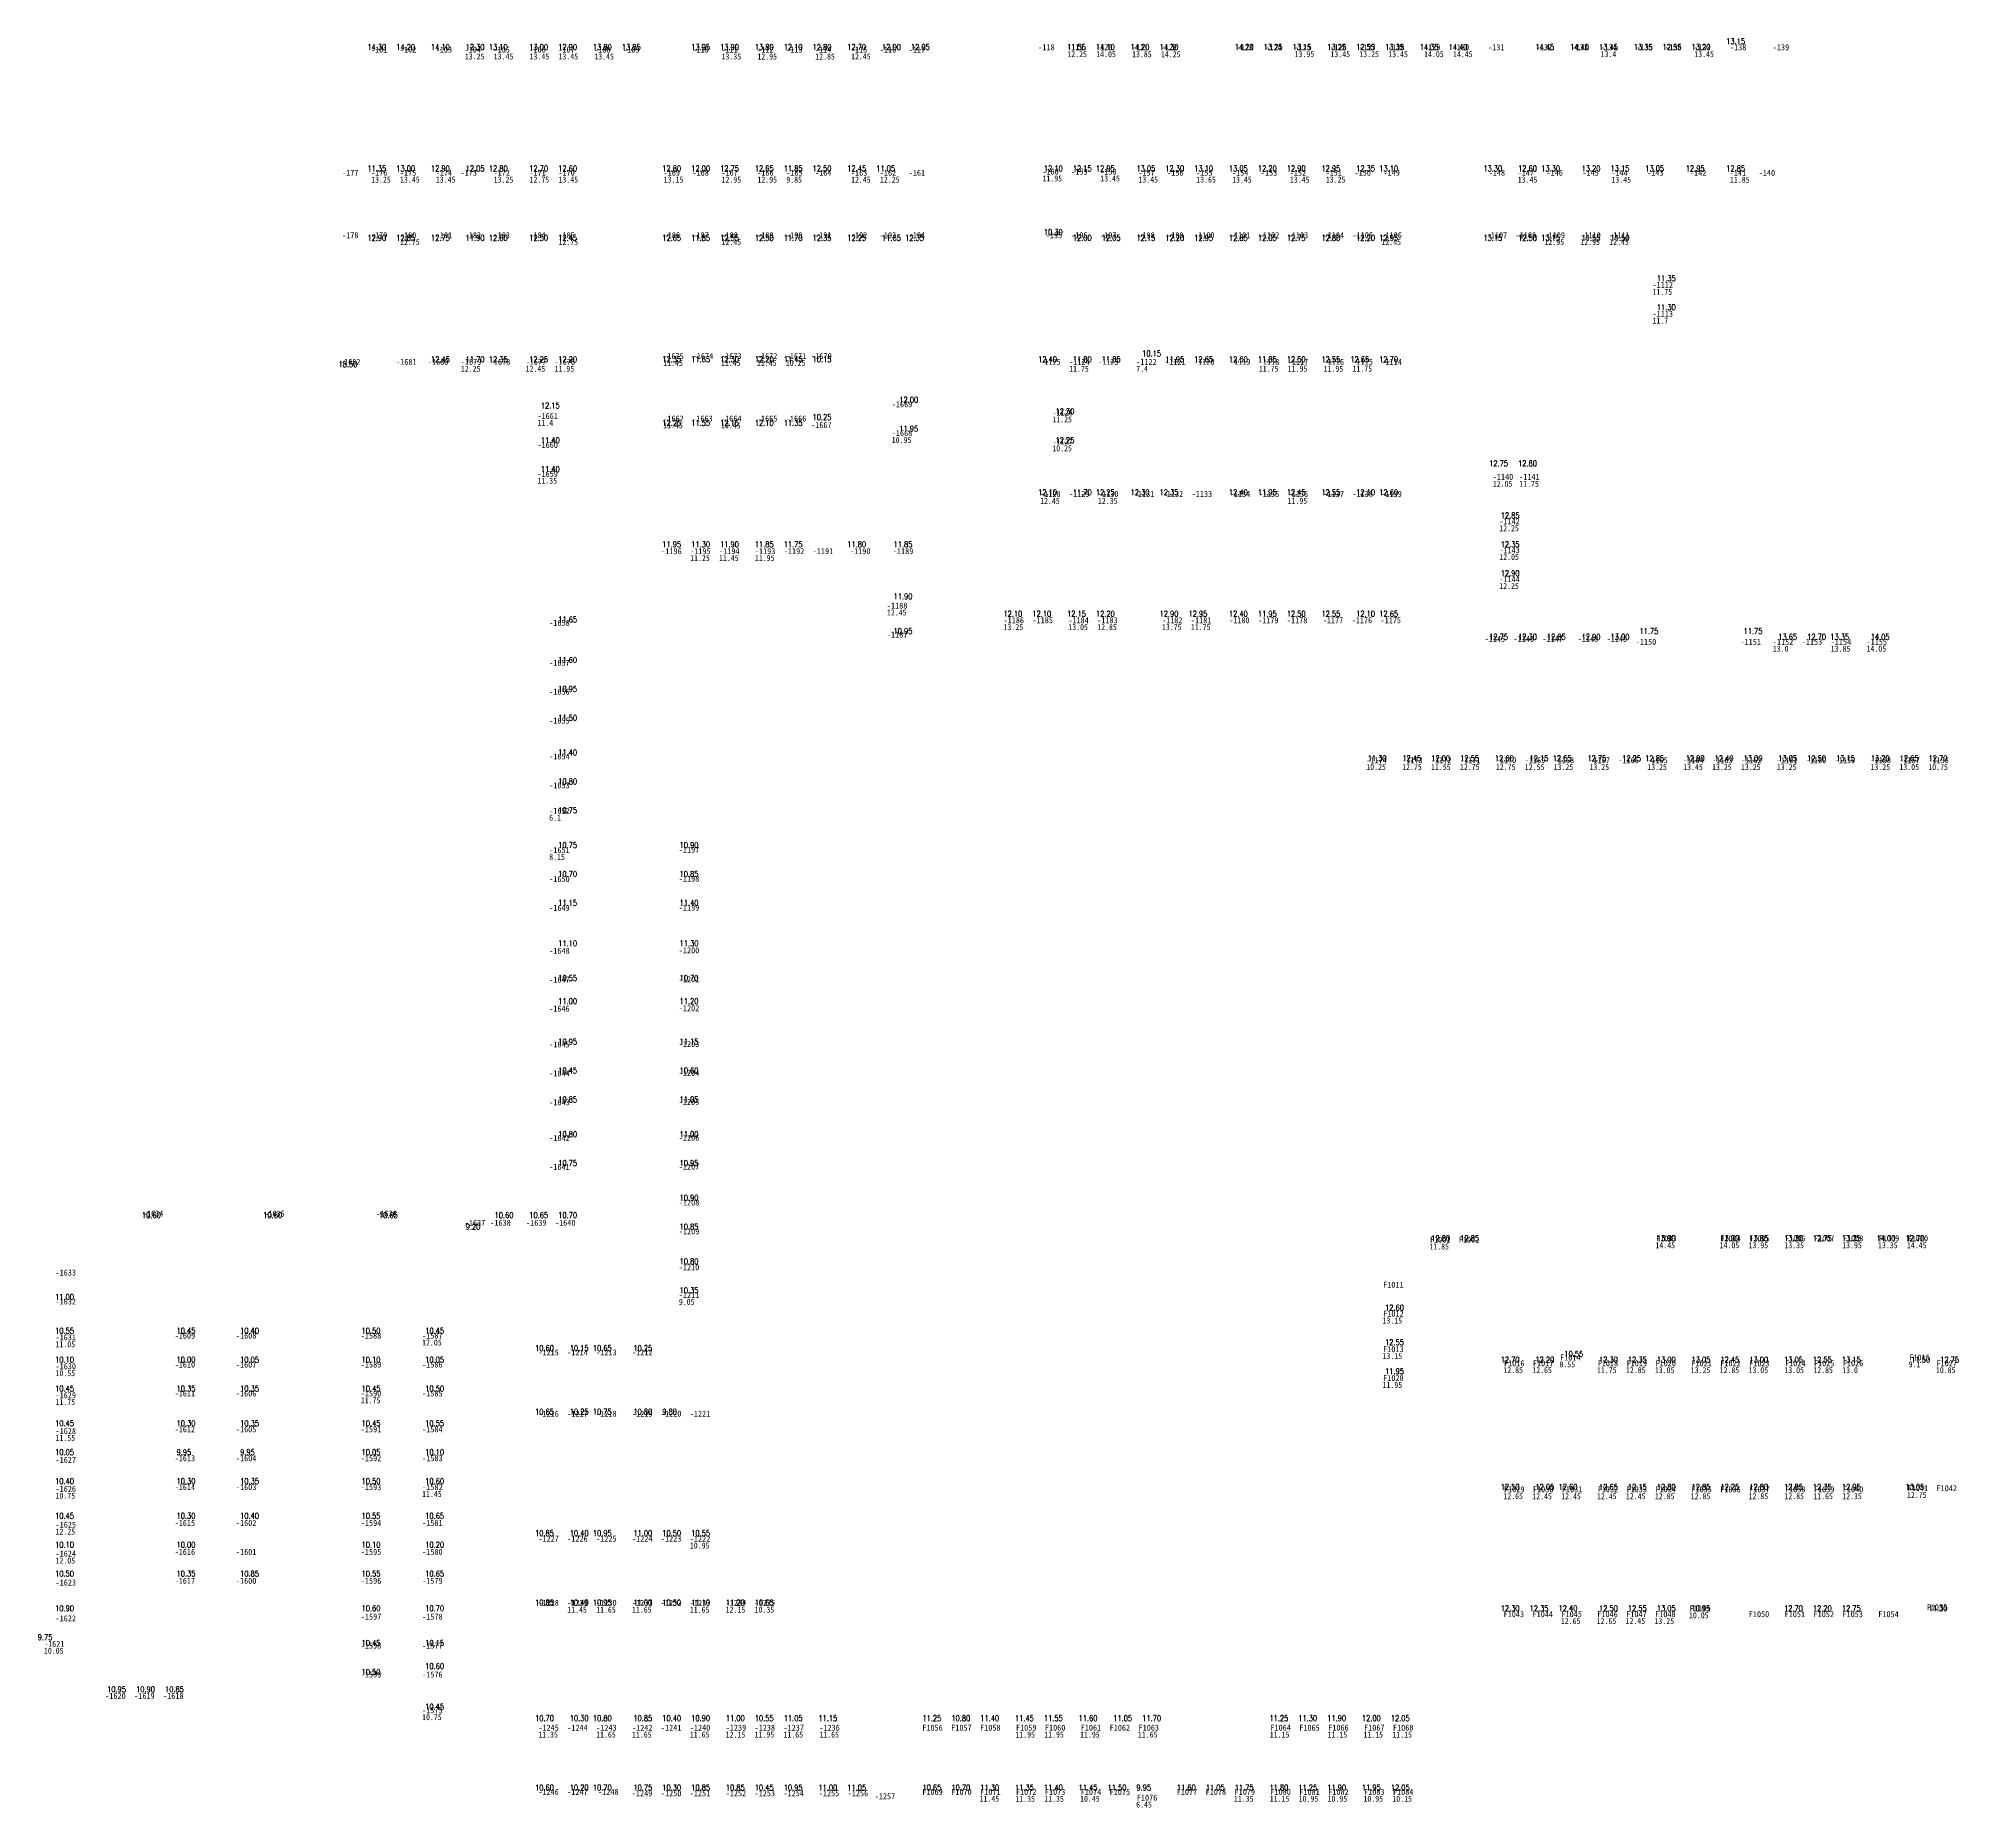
# Model space of a CAD drawing. Header units: millimetres. Extents: x 750450 to 1215890, y -2608 to 304071.
# Drawn here: x 750450 to 916407, y 151092 to 304071 of the extents above; entities that cross this region are included whole.
import ezdxf
from ezdxf.enums import TextEntityAlignment as Align

# ---------------------------------------------------------------- set-up
doc = ezdxf.new("R2010")
doc.units = ezdxf.units.MM
doc.header["$LTSCALE"] = 1000
for name, color, linetype in [('p-a-price-generated', 96, 'Continuous'), ('P_number', 120, 'Continuous'), ('P_price', 211, 'Continuous')]:
    doc.layers.add(name, color=color, linetype=linetype)
doc.styles.add('romand', font='romand.shx', dxfattribs={"width": 0.8})
doc.styles.add('华文细黑', font='STXIHEI.TTF')
doc.styles.add('黑体', font='simhei.ttf', dxfattribs={"width": 0.8})

msp = doc.modelspace()

# ---------------------------------------------------------------- texts
at = {"layer": 'p-a-price-generated', "style": 'romand', "width": 0.8}
for s, p in [('13.15', (896398, 303571, 0)), ('14.30', (778898, 303071, 0)), ('14.20', (781398, 303071, 0)), ('14.10', (784398, 303071, 0)), ('12.30', (787398, 303071, 0)), ('13.10', (789398, 303071, 0)), ('13.00', (792898, 303071, 0)), ('12.90', (795398, 303071, 0)), ('13.80', (798398, 303071, 0)), ('13.85', (800898, 303071, 0)), ('13.95', (806898, 303071, 0)), ('13.90', (809398, 303071, 0)), ('13.80', (812398, 303071, 0)), ('12.10', (814898, 303071, 0)), ('12.80', (817398, 303071, 0)), ('12.70', (820398, 303071, 0)), ('12.00', (823398, 303071, 0)), ('12.05', (825898, 303071, 0)), ('11.55', (839398, 303071, 0)), ('14.10', (841898, 303071, 0)), ('14.20', (844898, 303071, 0)), ('14.30', (847398, 303071, 0)), ('14.20', (853898, 303071, 0)), ('13.25', (856398, 303071, 0)), ('13.15', (858898, 303071, 0)), ('13.25', (861898, 303071, 0)), ('12.55', (864398, 303071, 0)), ('13.35', (866898, 303071, 0)), ('14.35', (869898, 303071, 0)), ('14.40', (872398, 303071, 0)), ('14.45', (879898, 303071, 0)), ('14.40', (882898, 303071, 0)), ('13.45', (885398, 303071, 0)), ('13.35', (888398, 303071, 0)), ('12.55', (890898, 303071, 0)), ('13.20', (893398, 303071, 0)), ('11.35', (778898, 292571, 0)), ('13.00', (781398, 292571, 0)), ('12.90', (784398, 292571, 0)), ('12.05', (787398, 292571, 0)), ('12.80', (789398, 292571, 0)), ('12.70', (792898, 292571, 0)), ('12.60', (795398, 292571, 0)), ('12.80', (804398, 292571, 0)), ('12.00', (806898, 292571, 0)), ('12.75', (809398, 292571, 0)), ('12.65', (812398, 292571, 0)), ('11.85', (814898, 292571, 0)), ('12.50', (817398, 292571, 0)), ('12.45', (820398, 292571, 0)), ('11.05', (822898, 292571, 0)), ('12.10', (837398, 292571, 0)), ('12.15', (839898, 292571, 0)), ('12.95', (841898, 292571, 0)), ('13.05', (845398, 292571, 0)), ('12.30', (847898, 292571, 0)), ('13.10', (850398, 292571, 0)), ('13.05', (853398, 292571, 0)), ('12.20', (855898, 292571, 0)), ('12.90', (858398, 292571, 0)), ('12.95', (861398, 292571, 0)), ('12.35', (864398, 292571, 0)), ('13.10', (866398, 292571, 0)), ('13.30', (875398, 292571, 0)), ('12.60', (878398, 292571, 0)), ('13.30', (880398, 292571, 0)), ('13.20', (883898, 292571, 0)), ('13.15', (886398, 292571, 0)), ('13.05', (889398, 292571, 0)), ('12.95', (892898, 292571, 0)), ('12.85', (896398, 292571, 0)), ('10.30', (837398, 287071, 0)), ('12.90', (778898, 286571, 0)), ('12.85', (781398, 286571, 0)), ('12.75', (784398, 286571, 0)), ('11.90', (787398, 286571, 0)), ('12.60', (789398, 286571, 0)), ('12.50', (792898, 286571, 0)), ('12.45', (795398, 286571, 0)), ('12.65', (804398, 286571, 0)), ('11.85', (806898, 286571, 0)), ('12.55', (809398, 286571, 0)), ('12.50', (812398, 286571, 0)), ('11.70', (814898, 286571, 0)), ('12.35', (817398, 286571, 0)), ('12.25', (820398, 286571, 0)), ('11.65', (823398, 286571, 0)), ('12.35', (825398, 286571, 0)), ('12.00', (839898, 286571, 0)), ('12.05', (842398, 286571, 0)), ('12.15', (845398, 286571, 0)), ('12.20', (847898, 286571, 0)), ('12.95', (850398, 286571, 0)), ('12.85', (853398, 286571, 0)), ('12.05', (855898, 286571, 0)), ('12.75', (858398, 286571, 0)), ('12.80', (861398, 286571, 0)), ('12.20', (864398, 286571, 0)), ('12.95', (866398, 286571, 0)), ('13.15', (875398, 286571, 0)), ('12.50', (878398, 286571, 0)), ('13.15', (880398, 286571, 0)), ('11.55', (883898, 286571, 0)), ('11.50', (886398, 286571, 0)), ('11.35', (890398, 283071, 0)), ('11.30', (890398, 280571, 0)), ('18.50', (776398, 275656, 0)), ('12.45', (784398, 276071, 0)), ('11.70', (787398, 276071, 0)), ('12.35', (789398, 276071, 0)), ('12.25', (792898, 276071, 0)), ('12.20', (795398, 276071, 0)), ('12.35', (804398, 276071, 0)), ('11.65', (806898, 276071, 0)), ('12.30', (809398, 276071, 0)), ('12.20', (812398, 276071, 0)), ('11.45', (814898, 276071, 0)), ('10.15', (817398, 276071, 0)), ('12.40', (836898, 276071, 0)), ('11.80', (839898, 276071, 0)), ('11.85', (842398, 276071, 0)), ('10.15', (845898, 276571, 0)), ('11.95', (847898, 276071, 0)), ('12.65', (850398, 276071, 0)), ('12.60', (853398, 276071, 0)), ('11.85', (855898, 276071, 0)), ('12.50', (858398, 276071, 0)), ('12.55', (861398, 276071, 0)), ('12.65', (863898, 276071, 0)), ('12.70', (866398, 276071, 0)), ('12.15', (793898, 272071, 0)), ('12.00', (824898, 272571, 0)), ('12.25', (804398, 270571, 0)), ('11.55', (806898, 270571, 0)), ('12.15', (809398, 270571, 0)), ('12.10', (812398, 270571, 0)), ('11.35', (814898, 270571, 0)), ('10.25', (817398, 271071, 0)), ('11.95', (824898, 270071, 0)), ('12.30', (838398, 271571, 0)), ('11.40', (793898, 269071, 0)), ('12.25', (838398, 269071, 0)), ('12.75', (875898, 267071, 0)), ('12.80', (878398, 267071, 0)), ('11.40', (793898, 266571, 0)), ('12.10', (836898, 264571, 0)), ('11.70', (839898, 264571, 0)), ('12.25', (841898, 264571, 0)), ('12.30', (844898, 264571, 0)), ('12.35', (847398, 264571, 0)), ('12.40', (853398, 264571, 0)), ('11.95', (855898, 264571, 0)), ('12.45', (858398, 264571, 0)), ('12.55', (861398, 264571, 0)), ('12.10', (864398, 264571, 0)), ('12.60', (866398, 264571, 0)), ('12.85', (876898, 262571, 0)), ('11.95', (804398, 260071, 0)), ('11.30', (806898, 260071, 0)), ('11.90', (809398, 260071, 0)), ('11.85', (812398, 260071, 0)), ('11.75', (814898, 260071, 0)), ('11.80', (820398, 260071, 0)), ('11.85', (824398, 260071, 0)), ('12.35', (876898, 260071, 0)), ('12.90', (876898, 257571, 0)), ('11.90', (824398, 255571, 0)), ('11.65', (795398, 253571, 0)), ('12.10', (833898, 254071, 0)), ('12.10', (836398, 254071, 0)), ('12.15', (839398, 254071, 0)), ('12.20', (841898, 254071, 0)), ('12.90', (847398, 254071, 0)), ('12.95', (849898, 254071, 0)), ('12.40', (853398, 254071, 0)), ('11.95', (855898, 254071, 0)), ('12.50', (858398, 254071, 0)), ('12.55', (861398, 254071, 0)), ('12.10', (864398, 254071, 0)), ('12.65', (866398, 254071, 0)), ('10.95', (824398, 252571, 0)), ('12.75', (875898, 252071, 0)), ('12.30', (878398, 252071, 0)), ('12.85', (880898, 252071, 0)), ('12.90', (883898, 252071, 0)), ('13.00', (886398, 252071, 0)), ('11.75', (888898, 252571, 0)), ('11.75', (897898, 252571, 0)), ('13.65', (900898, 252071, 0)), ('12.70', (903398, 252071, 0)), ('13.35', (905398, 252071, 0)), ('14.05', (908898, 252071, 0)), ('11.60', (795398, 250071, 0)), ('10.95', (795398, 247571, 0)), ('11.50', (795398, 245071, 0)), ('11.40', (795398, 242071, 0)), ('11.30', (865398, 241571, 0)), ('12.45', (868398, 241571, 0)), ('12.00', (870898, 241571, 0)), ('12.55', (873398, 241571, 0)), ('12.60', (876398, 241571, 0)), ('12.15', (879398, 241571, 0)), ('12.65', (881398, 241571, 0)), ('12.75', (884398, 241571, 0)), ('12.25', (887398, 241571, 0)), ('12.85', (889398, 241571, 0)), ('12.90', (892898, 241571, 0)), ('12.40', (895398, 241571, 0)), ('13.00', (897898, 241571, 0)), ('13.05', (900898, 241571, 0)), ('12.50', (903398, 241571, 0)), ('13.15', (905898, 241571, 0)), ('13.20', (908898, 241571, 0)), ('12.65', (911398, 241571, 0)), ('12.70', (913898, 241571, 0)), ('10.80', (795398, 239571, 0)), ('10.75', (795398, 237071, 0)), ('10.75', (795398, 234071, 0)), ('10.90', (805898, 234071, 0)), ('10.70', (795398, 231571, 0)), ('10.85', (805898, 231571, 0)), ('11.15', (795398, 229071, 0)), ('11.40', (805898, 229071, 0)), ('11.10', (795398, 225571, 0)), ('11.30', (805898, 225571, 0)), ('10.55', (795398, 222571, 0)), ('10.70', (805898, 222571, 0)), ('11.00', (795398, 220571, 0)), ('11.20', (805898, 220571, 0)), ('10.95', (795398, 217071, 0)), ('11.15', (805898, 217071, 0)), ('10.45', (795398, 214571, 0)), ('10.60', (805898, 214571, 0)), ('10.85', (795398, 212071, 0)), ('11.05', (805898, 212071, 0)), ('10.80', (795398, 209071, 0)), ('11.00', (805898, 209071, 0)), ('10.75', (795398, 206571, 0)), ('10.95', (805898, 206571, 0)), ('10.60', (759398, 202071, 0)), ('10.60', (769898, 202071, 0)), ('10.65', (779898, 202071, 0)), ('10.60', (789898, 202071, 0)), ('10.65', (792898, 202071, 0)), ('10.70', (795398, 202071, 0)), ('10.90', (805898, 203571, 0)), ('9.20', (787398, 201071, 0)), ('10.85', (805898, 201071, 0)), ('12.80', (870898, 200071, 0)), ('12.85', (873398, 200071, 0)), ('13.90', (890398, 200071, 0)), ('13.90', (895898, 200071, 0)), ('13.85', (898398, 200071, 0)), ('13.30', (901398, 200071, 0)), ('12.75', (903898, 200071, 0)), ('13.35', (906398, 200071, 0)), ('14.00', (909398, 200071, 0)), ('12.70', (911898, 200071, 0)), ('10.80', (805898, 198071, 0)), ('10.35', (805898, 195571, 0)), ('11.00', (751898, 194998, 0)), ('12.60', (866898, 194071, 0)), ('10.55', (751898, 192071, 0)), ('10.45', (762398, 192071, 0)), ('10.40', (767898, 192071, 0)), ('10.50', (778398, 192071, 0)), ('10.45', (783898, 192071, 0)), ('10.60', (793398, 190571, 0)), ('10.15', (796398, 190571, 0)), ('10.65', (798398, 190571, 0)), ('10.25', (801898, 190571, 0)), ('12.55', (866898, 191071, 0)), ('10.10', (751898, 189571, 0)), ('10.00', (762398, 189571, 0)), ('10.05', (767898, 189571, 0)), ('10.10', (778398, 189571, 0)), ('10.05', (783898, 189571, 0)), ('12.70', (876898, 189571, 0)), ('12.20', (879898, 189571, 0)), ('10.55', (882398, 190071, 0)), ('12.30', (885398, 189571, 0)), ('12.35', (887898, 189571, 0)), ('13.00', (890398, 189571, 0)), ('13.05', (893398, 189571, 0)), ('12.45', (895898, 189571, 0)), ('13.00', (898398, 189571, 0)), ('13.05', (901398, 189571, 0)), ('12.55', (903898, 189571, 0)), ('13.15', (906398, 189571, 0)), ('11.50', (912398, 189571, 0)), ('12.75', (914898, 189571, 0)), ('10.45', (751898, 187071, 0)), ('10.35', (762398, 187071, 0)), ('10.35', (767898, 187071, 0)), ('10.45', (778398, 187071, 0)), ('10.50', (783898, 187071, 0)), ('11.95', (866898, 188571, 0)), ('10.45', (751898, 184071, 0)), ('10.30', (762398, 184071, 0)), ('10.35', (767898, 184071, 0)), ('10.45', (778398, 184071, 0)), ('10.55', (783898, 184071, 0)), ('10.65', (793398, 185071, 0)), ('10.25', (796398, 185071, 0)), ('10.75', (798398, 185071, 0)), ('10.80', (801898, 185071, 0)), ('9.80', (804398, 185071, 0)), ('10.05', (751898, 181571, 0)), ('9.95', (762398, 181571, 0)), ('9.95', (767898, 181571, 0)), ('10.05', (778398, 181571, 0)), ('10.10', (783898, 181571, 0)), ('10.40', (751898, 179071, 0)), ('10.30', (762398, 179071, 0)), ('10.35', (767898, 179071, 0)), ('10.50', (778398, 179071, 0)), ('10.60', (783898, 179071, 0)), ('12.50', (876898, 178571, 0)), ('12.05', (879898, 178571, 0)), ('12.60', (881898, 178571, 0)), ('12.65', (885398, 178571, 0)), ('12.15', (887898, 178571, 0)), ('12.80', (890398, 178571, 0)), ('12.85', (893398, 178571, 0)), ('12.25', (895898, 178571, 0)), ('12.80', (898398, 178571, 0)), ('12.85', (901398, 178571, 0)), ('12.35', (903898, 178571, 0)), ('12.95', (906398, 178571, 0)), ('13.05', (911898, 178571, 0)), ('10.45', (751898, 176071, 0)), ('10.30', (762398, 176071, 0)), ('10.40', (767898, 176071, 0)), ('10.55', (778398, 176071, 0)), ('10.65', (783898, 176071, 0)), ('10.85', (793398, 174571, 0)), ('10.40', (796398, 174571, 0)), ('10.95', (798398, 174571, 0)), ('11.00', (801898, 174571, 0)), ('10.50', (804398, 174571, 0)), ('10.55', (806898, 174571, 0)), ('10.10', (751898, 173571, 0)), ('10.00', (762398, 173571, 0)), ('10.10', (778398, 173571, 0)), ('10.20', (783898, 173571, 0)), ('10.50', (751898, 171071, 0)), ('10.35', (762398, 171071, 0)), ('10.85', (767898, 171071, 0)), ('10.55', (778398, 171071, 0)), ('10.65', (783898, 171071, 0)), ('10.90', (751898, 168071, 0)), ('10.60', (778398, 168071, 0)), ('10.70', (783898, 168071, 0)), ('10.85', (793398, 168571, 0)), ('10.40', (796398, 168571, 0)), ('10.95', (798398, 168571, 0)), ('11.00', (801898, 168571, 0)), ('10.50', (804398, 168571, 0)), ('11.10', (806898, 168571, 0)), ('11.20', (809898, 168571, 0)), ('10.65', (812398, 168571, 0)), ('12.30', (876898, 168071, 0)), ('12.35', (879398, 168071, 0)), ('12.40', (881898, 168071, 0)), ('12.50', (885398, 168071, 0)), ('12.55', (887898, 168071, 0)), ('13.05', (890398, 168071, 0)), ('10.95', (893398, 168071, 0)), ('12.70', (901398, 168071, 0)), ('12.20', (903898, 168071, 0)), ('12.75', (906398, 168071, 0)), ('11.30', (913898, 168071, 0)), ('9.75', (750398, 165571, 0)), ('10.45', (778398, 165071, 0)), ('10.15', (783898, 165071, 0)), ('10.50', (778398, 162571, 0)), ('10.60', (783898, 163071, 0)), ('10.95', (756398, 161071, 0)), ('10.90', (758898, 161071, 0)), ('10.85', (761398, 161071, 0)), ('10.45', (783898, 159571, 0)), ('10.70', (793398, 158571, 0)), ('10.30', (796398, 158571, 0)), ('10.80', (798398, 158571, 0)), ('10.85', (801898, 158571, 0)), ('10.40', (804398, 158571, 0)), ('10.90', (806898, 158571, 0)), ('11.00', (809898, 158571, 0)), ('10.55', (812398, 158571, 0)), ('11.05', (814898, 158571, 0)), ('11.15', (817898, 158571, 0)), ('11.25', (826898, 158571, 0)), ('10.80', (829398, 158571, 0)), ('11.40', (831898, 158571, 0)), ('11.45', (834898, 158571, 0)), ('11.55', (837398, 158571, 0)), ('11.60', (840398, 158571, 0)), ('11.05', (843398, 158571, 0)), ('11.70', (845898, 158571, 0)), ('11.25', (856898, 158571, 0)), ('11.30', (859398, 158571, 0)), ('11.90', (861898, 158571, 0)), ('12.00', (864898, 158571, 0)), ('12.05', (867398, 158571, 0)), ('10.60', (793398, 152571, 0)), ('10.20', (796398, 152571, 0)), ('10.70', (798398, 152571, 0)), ('10.75', (801898, 152571, 0)), ('10.30', (804398, 152571, 0)), ('10.85', (806898, 152571, 0)), ('10.85', (809898, 152571, 0)), ('10.45', (812398, 152571, 0)), ('10.95', (814898, 152571, 0)), ('11.00', (817898, 152571, 0)), ('11.05', (820398, 152571, 0)), ('10.65', (826898, 152571, 0)), ('10.70', (829398, 152571, 0)), ('11.30', (831898, 152571, 0)), ('11.35', (834898, 152571, 0)), ('11.40', (837398, 152571, 0)), ('11.45', (840398, 152571, 0)), ('11.50', (842898, 152571, 0)), ('9.95', (845398, 152571, 0)), ('11.60', (848898, 152571, 0)), ('11.05', (851398, 152571, 0)), ('11.75', (853898, 152571, 0)), ('11.80', (856898, 152571, 0)), ('11.25', (859398, 152571, 0)), ('11.90', (861898, 152571, 0)), ('11.95', (864898, 152571, 0)), ('12.05', (867398, 152571, 0))]:
    msp.add_text(s, height=500, dxfattribs=at).set_placement(p)
at = {"layer": 'P_number', "style": '华文细黑'}
for s, p in [('-101', (779917, 303100)), ('-102', (782417, 303100)), ('-103', (785517, 303100)), ('-104', (788017, 303100)), ('-105', (790517, 303100)), ('-106', (793617, 303100)), ('-107', (796117, 303100)), ('-108', (799217, 303100)), ('-109', (801717, 303100, 0)), ('-110', (807717, 303100, 0)), ('-111', (810217, 303100, 0)), ('-112', (813317, 303100, 0)), ('-113', (815817, 303100, 0)), ('-114', (818317, 303100, 0)), ('-115', (821417, 303100, 0)), ('-116', (823917, 303100, 0)), ('-117', (826417, 303100, 0)), ('-118', (837617, 303300, 0)), ('-119', (840117, 303300, 0)), ('-120', (842617, 303300, 0)), ('-121', (845717, 303300, 0)), ('-122', (848217, 303300, 0)), ('-123', (854767, 303300, 0)), ('-124', (857267, 303300, 0)), ('-125', (859767, 303300, 0)), ('-126', (862867, 303300, 0)), ('-127', (865367, 303300, 0)), ('-128', (867867, 303300, 0)), ('-129', (870967, 303300, 0)), ('-130', (873467, 303300, 0)), ('-131', (876517, 303300, 0)), ('-132', (880632, 303300, 0)), ('-133', (883732, 303300, 0)), ('-134', (886232, 303300, 0)), ('-135', (889332, 303300, 0)), ('-136', (891832, 303300, 0)), ('-137', (894332, 303300, 0)), ('-138', (897432, 303300, 0)), ('-139', (901132, 303300, 0)), ('-177', (777417, 292450, 0)), ('-176', (779917, 292450, 0)), ('-175', (782417, 292450, 0)), ('-174', (785517, 292450, 0)), ('-173', (787667, 292450, 0)), ('-172', (790517, 292450, 0)), ('-171', (793617, 292450, 0)), ('-170', (796117, 292450, 0)), ('-169', (805217, 292450, 0)), ('-168', (807717, 292450, 0)), ('-167', (810217, 292450, 0)), ('-166', (813317, 292450, 0)), ('-165', (815817, 292450, 0)), ('-164', (818317, 292450, 0)), ('-163', (821417, 292450, 0)), ('-162', (823917, 292450, 0)), ('-161', (826417, 292450, 0)), ('-160', (837967, 292550, 0)), ('-159', (840467, 292550, 0)), ('-158', (842967, 292550, 0)), ('-157', (846267, 292450, 0)), ('-156', (848767, 292450, 0)), ('-155', (851267, 292450, 0)), ('-154', (854367, 292450, 0)), ('-153', (856867, 292450, 0)), ('-152', (859367, 292450, 0)), ('-151', (862467, 292450, 0)), ('-150', (864967, 292450, 0)), ('-149', (867467, 292450, 0)), ('-148', (876567, 292450, 0)), ('-147', (879067, 292450, 0)), ('-146', (881567, 292450, 0)), ('-145', (884667, 292450, 0)), ('-144', (887167, 292450, 0)), ('-143', (890267, 292450, 0)), ('-142', (893967, 292450, 0)), ('-141', (897417, 292450, 0)), ('-140', (899917, 292450, 0)), ('-178', (777417, 287050, 0)), ('-179', (779917, 287050, 0)), ('-180', (782417, 287050, 0)), ('-181', (785517, 287050, 0)), ('-182', (788017, 287050, 0)), ('-183', (790517, 287050, 0)), ('-184', (793617, 287050, 0)), ('-185', (796117, 287050, 0)), ('-186', (805217, 287050, 0)), ('-187', (807717, 287050, 0)), ('-188', (810217, 287050, 0)), ('-189', (813317, 287050, 0)), ('-190', (815817, 287050, 0)), ('-191', (818317, 287050, 0)), ('-192', (821417, 287050, 0)), ('-193', (823917, 287050, 0)), ('-194', (826417, 287050, 0)), ('-195', (838267, 287050, 0)), ('-196', (840467, 287050, 0)), ('-197', (842967, 287050, 0)), ('-198', (846267, 287050, 0)), ('-199', (848767, 287050, 0)), ('-1100', (851267, 287050, 0)), ('-1101', (854367, 287050, 0)), ('-1102', (856867, 287050, 0)), ('-1103', (859367, 287050, 0)), ('-1104', (862467, 287050, 0)), ('-1105', (864967, 287050, 0)), ('-1106', (867467, 287050, 0)), ('-1107', (876567, 287050, 0)), ('-1108', (879067, 287050, 0)), ('-1109', (881567, 287050, 0)), ('-1110', (884667, 287050, 0)), ('-1111', (887167, 287050, 0)), ('-1112', (890910, 282756)), ('-1113', (890910, 280256, 0)), ('-1682', (777417, 276100, 0)), ('-1681', (782267, 276100, 0)), ('-1680', (785017, 276100, 0)), ('-1679', (787867, 276100, 0)), ('-1678', (790367, 276100, 0)), ('-1677', (793467, 276100, 0)), ('-1676', (795967, 276100, 0)), ('-1675', (805367, 276600, 0)), ('-1674', (807917, 276600, 0)), ('-1673', (810367, 276600, 0)), ('-1672', (813467, 276600, 0)), ('-1671', (815967, 276600, 0)), ('-1670', (818167, 276600, 0)), ('-1125', (837967, 276100, 0)), ('-1124', (840467, 276100, 0)), ('-1123', (842967, 276100, 0)), ('-1122', (846267, 276100, 0)), ('-1121', (848767, 276100, 0)), ('-1120', (851267, 276100, 0)), ('-1119', (854367, 276100, 0)), ('-1118', (856867, 276100, 0)), ('-1117', (859367, 276100, 0)), ('-1116', (862467, 276100)), ('-1115', (864967, 276100)), ('-1114', (867467, 276100)), ('-1669', (825129, 272436)), ('-1661', (794490, 271413, 0)), ('-1662', (805367, 271200, 0)), ('-1663', (807867, 271200, 0)), ('-1664', (810367, 271200, 0)), ('-1665', (813467, 271200, 0)), ('-1666', (815967, 271200, 0)), ('-1667', (818155, 270636, 0)), ('-1126', (839013, 271718, 0)), ('-1660', (794490, 268913, 0)), ('-1668', (825129, 269936, 0)), ('-1127', (839013, 269218, 0)), ('-1659', (794490, 266413, 0)), ('-1140', (877099, 266154, 0)), ('-1141', (879383, 266154, 0)), ('-1128', (837959, 264674, 0)), ('-1129', (840459, 264674, 0)), ('-1130', (842959, 264674, 0)), ('-1131', (846059, 264674, 0)), ('-1132', (848559, 264674, 0)), ('-1133', (851059, 264674, 0)), ('-1134', (854359, 264674, 0)), ('-1135', (856859, 264674, 0)), ('-1136', (859359, 264674, 0)), ('-1137', (862459, 264674, 0)), ('-1138', (864959, 264674, 0)), ('-1139', (867459, 264674, 0)), ('-1142', (877661, 262314)), ('-1196', (805194, 259731, 0)), ('-1195', (807694, 259731, 0)), ('-1194', (810194, 259731, 0)), ('-1193', (813294, 259731, 0)), ('-1192', (815794, 259731, 0)), ('-1191', (818294, 259731, 0)), ('-1190', (821517, 259731, 0)), ('-1189', (825217, 259731)), ('-1143', (877661, 259814)), ('-1144', (877661, 257314, 0)), ('-1188', (824708, 255023, 0)), ('-1186', (834794, 253755, 0)), ('-1185', (837294, 253755, 0)), ('-1184', (840394, 253755, 0)), ('-1183', (842894, 253755, 0)), ('-1182', (848494, 253755, 0)), ('-1181', (850994, 253755, 0)), ('-1180', (854294, 253755, 0)), ('-1179', (856794, 253755, 0)), ('-1178', (859294, 253755, 0)), ('-1177', (862394, 253755, 0)), ('-1176', (864894, 253755, 0)), ('-1175', (867394, 253755, 0)), ('-1658', (795506, 253530, 0)), ('-1187', (824708, 252523, 0)), ('-1145', (876396, 252142, 0)), ('-1146', (878896, 252142, 0)), ('-1147', (881396, 252142, 0)), ('-1148', (884445, 252142, 0)), ('-1149', (886945, 252142, 0)), ('-1150', (889466, 251888, 0)), ('-1151', (898517, 251888, 0)), ('-1152', (901317, 251888, 0)), ('-1153', (903817, 251888, 0)), ('-1154', (906317, 251888, 0)), ('-1155', (909417, 251888, 0)), ('-1657', (795506, 250080, 0)), ('-1656', (795506, 247580, 0)), ('-1655', (795506, 245080, 0)), ('-1654', (795506, 241980, 0)), ('-1174', (866161, 241657)), ('-1173', (869261, 241657)), ('-1172', (871761, 241657)), ('-1171', (874261, 241657)), ('-1170', (877361, 241657)), ('-1169', (879861, 241657)), ('-1168', (882361, 241657)), ('-1167', (885461, 241657)), ('-1166', (887961, 241657)), ('-1165', (890461, 241657)), ('-1164', (893561, 241657)), ('-1163', (896061, 241657)), ('-1162', (898561, 241657)), ('-1161', (901661, 241657)), ('-1160', (904161, 241657)), ('-1159', (906661, 241657)), ('-1158', (909761, 241657)), ('-1157', (912261, 241657)), ('-1156', (914761, 241657)), ('-1653', (795506, 239480, 0)), ('-1652', (795506, 237280, 0)), ('-1651', (795506, 233880, 0)), ('-1197', (806716, 233913)), ('-1650', (795506, 231380, 0)), ('-1198', (806716, 231413, 0)), ('-1649', (795506, 228880, 0)), ('-1199', (806716, 228913, 0)), ('-1648', (795506, 225180, 0)), ('-1200', (806716, 225213, 0)), ('-1647', (795506, 222680, 0)), ('-1201', (806716, 222713, 0)), ('-1646', (795506, 220180, 0)), ('-1202', (806716, 220213, 0)), ('-1645', (795506, 217080, 0)), ('-1203', (806716, 217113, 0)), ('-1644', (795506, 214580, 0)), ('-1204', (806716, 214613, 0)), ('-1643', (795506, 212080)), ('-1205', (806716, 212113, 0)), ('-1642', (795506, 208980, 0)), ('-1206', (806716, 209013, 0)), ('-1641', (795506, 206480)), ('-1207', (806716, 206513, 0)), ('-1634', (760374, 202450)), ('-1635', (770874, 202450)), ('-1636', (780552, 202450)), ('-1208', (806716, 203413, 0)), ('-1637', (788208, 201660, 0)), ('-1638', (790408, 201660, 0)), ('-1639', (793508, 201660, 0)), ('-1640', (796008, 201660, 0)), ('-1209', (806716, 200913, 0)), ('F1001', (871667, 200200)), ('F1002', (874167, 200200)), ('F1003', (891217, 200310)), ('F1004', (896767, 200310)), ('F1005', (899267, 200310)), ('F1006', (902367, 200310)), ('F1007', (904867, 200310)), ('F1008', (907367, 200310)), ('F1009', (910467, 200310)), ('F1010', (912967, 200310)), ('-1633', (752817, 197350, 0)), ('-1210', (806716, 197813)), ('F1011', (867617, 196300)), ('-1632', (752817, 194850, 0)), ('-1211', (806716, 195415)), ('F1012', (867617, 193800)), ('-1631', (752817, 191750, 0)), ('-1609', (763117, 191900)), ('-1608', (768417, 191900, 0)), ('-1588', (779217, 191900, 0)), ('-1587', (784517, 191900, 0)), ('F1013', (867617, 190730)), ('-1630', (752817, 189250, 0)), ('-1610', (763117, 189400, 0)), ('-1607', (768417, 189400, 0)), ('-1589', (779217, 189400, 0)), ('-1586', (784517, 189400, 0)), ('-1215', (794567, 190450)), ('-1214', (797067, 190450, 0)), ('-1213', (799567, 190450)), ('-1212', (802667, 190450)), ('F1016', (878067, 189510)), ('F1017', (880567, 189510)), ('F1014', (882917, 190010)), ('F1018', (886167, 189510)), ('F1019', (888667, 189510)), ('F1020', (891167, 189510)), ('F1021', (894267, 189510)), ('F1022', (896767, 189510)), ('F1023', (899267, 189510)), ('F1024', (902367, 189510)), ('F1025', (904867, 189510)), ('F1026', (907367, 189510)), ('F1015', (913117, 190010)), ('F1027', (915467, 189510)), ('F1028', (867617, 188230)), ('-1629', (752817, 186750, 0)), ('-1611', (763117, 186900, 0)), ('-1606', (768417, 186900)), ('-1590', (779217, 186900)), ('-1585', (784517, 186900)), ('-1216', (794567, 185150)), ('-1217', (797067, 185150)), ('-1218', (799567, 185150)), ('-1219', (802667, 185150)), ('-1220', (805167, 185150)), ('-1221', (807667, 185150)), ('-1628', (752817, 183650, 0)), ('-1612', (763117, 183800, 0)), ('-1605', (768417, 183800, 0)), ('-1591', (779217, 183800, 0)), ('-1584', (784517, 183800, 0)), ('-1627', (752817, 181150, 0)), ('-1613', (763117, 181300, 0)), ('-1604', (768417, 181300, 0)), ('-1592', (779217, 181300, 0)), ('-1583', (784517, 181300, 0)), ('-1626', (752817, 178650, 0)), ('-1614', (763117, 178800, 0)), ('-1603', (768417, 178800)), ('-1593', (779217, 178800)), ('-1582', (784517, 178800)), ('F1029', (878067, 178610)), ('F1030', (880567, 178610)), ('F1031', (883067, 178610)), ('F1032', (886167, 178610)), ('F1033', (888667, 178610)), ('F1034', (891167, 178610)), ('F1035', (894267, 178610)), ('F1036', (896767, 178610)), ('F1037', (899267, 178610)), ('F1038', (902367, 178610)), ('F1039', (904867, 178610)), ('F1040', (907367, 178610)), ('F1041', (912967, 178710)), ('F1042', (915467, 178710)), ('-1615', (763117, 175700, 0)), ('-1602', (768417, 175700, 0)), ('-1594', (779217, 175700, 0)), ('-1581', (784517, 175700, 0)), ('-1625', (752817, 175550, 0)), ('-1227', (794567, 174350, 0)), ('-1226', (797067, 174350, 0)), ('-1225', (799567, 174350)), ('-1224', (802667, 174350)), ('-1223', (805167, 174350, 0)), ('-1222', (807667, 174350)), ('-1624', (752817, 173050, 0)), ('-1616', (763117, 173200, 0)), ('-1601', (768417, 173200, 0)), ('-1595', (779217, 173200, 0)), ('-1580', (784517, 173200, 0)), ('-1617', (763117, 170700, 0)), ('-1600', (768417, 170700)), ('-1596', (779217, 170700)), ('-1579', (784517, 170700)), ('-1623', (752817, 170550, 0)), ('-1622', (752817, 167450, 0)), ('-1597', (779217, 167600, 0)), ('-1578', (784517, 167600, 0)), ('-1228', (794567, 168800, 0)), ('-1229', (797067, 168800, 0)), ('-1230', (799567, 168800, 0)), ('-1231', (802667, 168800, 0)), ('-1232', (805167, 168800, 0)), ('-1233', (807667, 168800, 0)), ('-1234', (810767, 168800, 0)), ('-1235', (813267, 168800, 0)), ('F1043', (878035, 167815)), ('F1044', (880535, 167815)), ('F1045', (883035, 167815)), ('F1046', (886135, 167815)), ('F1047', (888635, 167815)), ('F1048', (891135, 167815)), ('F1049', (894117, 168315)), ('F1050', (899235, 167815)), ('F1051', (902335, 167815)), ('F1052', (904835, 167815)), ('F1053', (907335, 167815)), ('F1054', (910435, 167815)), ('F1055', (914617, 168410)), ('-1621', (751817, 165250)), ('-1598', (779217, 165100, 0)), ('-1577', (784517, 165100, 0)), ('-1599', (779217, 162600)), ('-1576', (784517, 162600)), ('-1620', (757117, 160750, 0)), ('-1619', (759617, 160750, 0)), ('-1618', (762117, 160750)), ('-1575', (784517, 159500)), ('-1245', (794567, 158000)), ('-1244', (797067, 158000)), ('-1243', (799567, 158000)), ('-1242', (802667, 158000)), ('-1241', (805167, 158000)), ('-1240', (807667, 158000)), ('-1239', (810767, 158000)), ('-1238', (813267, 158000)), ('-1237', (815767, 158000)), ('-1236', (818867, 158000)), ('F1056', (827767, 158000)), ('F1057', (830267, 158000)), ('F1058', (832767, 158000)), ('F1059', (835867, 158000)), ('F1060', (838367, 158000)), ('F1061', (841467, 158000)), ('F1062', (843967, 158000)), ('F1063', (846467, 158000)), ('F1064', (857867, 158000)), ('F1065', (860367, 158000)), ('F1066', (862867, 158000)), ('F1067', (865967, 158000)), ('F1068', (868467, 158000)), ('-1246', (794567, 152450, 0)), ('-1247', (797067, 152450)), ('-1248', (799737, 152450, 0)), ('F1069', (827767, 152450)), ('F1070', (830267, 152450)), ('F1071', (832767, 152450)), ('F1072', (835867, 152450)), ('F1073', (838367, 152450)), ('F1074', (841467, 152450)), ('F1075', (843967, 152450)), ('F1077', (849767, 152450)), ('F1078', (852267, 152450)), ('F1079', (854767, 152450)), ('F1080', (857867, 152450)), ('F1081', (860367, 152450)), ('F1082', (862867, 152450)), ('F1083', (865967, 152450)), ('F1084', (868467, 152450)), ('-1249', (802652, 152331)), ('-1250', (805167, 152332, 0)), ('-1251', (807667, 152332)), ('-1252', (810767, 152332, 0)), ('-1253', (813267, 152332, 0)), ('-1254', (815767, 152332, 0)), ('-1255', (818817, 152332, 0)), ('-1256', (821317, 152332, 0)), ('-1257', (823654, 152072, 0)), ('F1076', (846317, 151950))]:
    msp.add_text(s, height=520, dxfattribs=at).set_placement(p, align=Align.MIDDLE)
at = {"layer": 'P_price', "style": '黑体', "width": 0.8}
for s, p in [('13.25', (787323, 302250)), ('13.45', (789823, 302250)), ('13.45', (792923, 302250)), ('13.45', (795423, 302250)), ('13.45', (798523, 302250)), ('13.35', (809523, 302250)), ('12.95', (812623, 302244)), ('12.85', (817623, 302244)), ('12.45', (820723, 302256)), ('12.25', (839423, 302450)), ('14.05', (841923, 302450)), ('13.85', (845023, 302444)), ('14.25', (847523, 302444)), ('13.95', (859073, 302450)), ('13.45', (862173, 302450)), ('13.25', (864673, 302450)), ('13.45', (867173, 302450)), ('14.05', (870273, 302450)), ('14.45', (872773, 302450)), ('13.4', (885538, 302450)), ('13.45', (893638, 302450)), ('13.25', (779223, 291600)), ('13.45', (781723, 291606)), ('13.45', (784823, 291600)), ('13.25', (789823, 291600)), ('12.75', (792923, 291606)), ('13.45', (795423, 291600)), ('13.15', (804523, 291600)), ('12.95', (809523, 291600)), ('12.95', (812623, 291600)), ('9.85', (815123, 291600)), ('12.45', (820723, 291600)), ('12.25', (823223, 291600)), ('11.95', (837273, 291700)), ('13.45', (842273, 291700)), ('13.45', (845573, 291606)), ('13.65', (850573, 291606)), ('13.45', (853673, 291600)), ('13.45', (858673, 291600)), ('13.25', (861773, 291606)), ('13.45', (878373, 291600)), ('13.45', (886473, 291594)), ('11.85', (896723, 291594)), ('12.75', (781723, 286200)), ('12.75', (795423, 286200)), ('12.45', (809523, 286200)), ('12.45', (866580, 286200)), ('12.95', (880680, 286200)), ('12.95', (883780, 286200)), ('12.45', (886280, 286200)), ('11.75', (890023, 281899)), ('11.7', (890023, 279406)), ('12.25', (786980, 275250)), ('12.45', (792580, 275250)), ('11.95', (795080, 275250)), ('11.45', (804480, 275750)), ('11.45', (809480, 275750)), ('11.45', (812580, 275750)), ('10.25', (815080, 275750)), ('11.75', (839580, 275244)), ('7.4', (845380, 275244)), ('11.75', (855980, 275250)), ('11.95', (858480, 275256)), ('11.95', (861580, 275250)), ('11.75', (864080, 275256)), ('11.4', (793604, 270563)), ('11.45', (804480, 270350)), ('10.45', (809480, 270350)), ('11.25', (838126, 270868)), ('10.95', (824242, 269086)), ('10.25', (838126, 268368)), ('11.35', (793604, 265563)), ('12.05', (876212, 265304)), ('11.75', (878497, 265298)), ('12.45', (837072, 263824)), ('12.35', (842072, 263824)), ('11.95', (858472, 263824)), ('12.25', (876775, 261458)), ('11.25', (806807, 258881)), ('11.45', (809307, 258881)), ('11.95', (812407, 258881)), ('12.05', (876775, 258965)), ('12.25', (876775, 256458)), ('12.45', (823822, 254173)), ('13.25', (833907, 252905)), ('13.05', (839507, 252905)), ('12.85', (842007, 252905)), ('13.75', (847607, 252905)), ('11.75', (850107, 252905)), ('13.0', (900430, 251038)), ('13.85', (905430, 251038)), ('14.05', (908530, 251045)), ('10.25', (865274, 240807)), ('12.75', (868374, 240807)), ('11.55', (870874, 240807)), ('12.75', (873374, 240813)), ('12.75', (876474, 240807)), ('12.55', (878974, 240807)), ('13.25', (881474, 240807)), ('13.25', (884574, 240807)), ('13.25', (889574, 240807)), ('13.45', (892674, 240807)), ('13.25', (895174, 240807)), ('13.25', (897674, 240807)), ('13.25', (900774, 240807)), ('13.25', (908874, 240807)), ('13.05', (911374, 240813)), ('10.75', (913874, 240807)), ('6.1', (794619, 236430)), ('8.15', (794619, 233030)), ('11.85', (870727, 199350)), ('14.45', (890277, 199460)), ('14.05', (895827, 199460)), ('13.95', (898327, 199460)), ('13.35', (901427, 199460)), ('13.95', (906427, 199460)), ('13.35', (909527, 199460)), ('14.45', (912027, 199460)), ('9.05', (805829, 194559)), ('13.15', (866677, 192950)), ('11.05', (751930, 190900)), ('12.05', (783630, 191050)), ('13.15', (866677, 189880)), ('8.55', (881977, 189160)), ('9.1', (912177, 189160)), ('10.55', (751930, 188400)), ('11.95', (866677, 187380)), ('12.85', (877127, 188660)), ('12.65', (879627, 188660)), ('11.75', (885227, 188660)), ('12.85', (887727, 188660)), ('13.05', (890227, 188660)), ('13.25', (893327, 188660)), ('12.85', (895827, 188660)), ('13.05', (898327, 188660)), ('13.05', (901427, 188660)), ('12.85', (903927, 188660)), ('13.0', (906427, 188660)), ('10.85', (914527, 188660)), ('11.75', (751930, 185900)), ('11.75', (778330, 186050)), ('11.55', (751930, 182800)), ('10.75', (751930, 177800)), ('11.45', (783630, 177950)), ('12.65', (877127, 177760)), ('12.45', (879627, 177760)), ('12.45', (882127, 177760)), ('12.45', (885227, 177760)), ('12.45', (887727, 177760)), ('12.85', (890227, 177760)), ('12.85', (893327, 177760)), ('12.85', (898327, 177760)), ('12.85', (901427, 177760)), ('11.65', (903927, 177760)), ('12.35', (906427, 177760)), ('12.75', (912027, 177860)), ('12.25', (751930, 174700)), ('12.05', (751930, 172200)), ('10.95', (806780, 173494)), ('11.45', (796180, 167950)), ('11.65', (798680, 167950)), ('11.65', (801780, 167950)), ('11.65', (806780, 167950)), ('12.15', (809880, 167950)), ('10.35', (812380, 167950)), ('10.05', (893177, 167465)), ('12.65', (882095, 166965)), ('12.65', (885195, 166965)), ('12.45', (887695, 166965)), ('13.25', (890195, 166965)), ('10.05', (750930, 164400)), ('10.75', (783630, 158656)), ('11.35', (793680, 157150)), ('11.65', (798680, 157150)), ('11.65', (806780, 157150)), ('12.15', (809880, 157150)), ('11.95', (812380, 157150)), ('11.65', (814880, 157150)), ('11.65', (817980, 157150)), ('11.95', (834927, 157150)), ('11.95', (837427, 157150)), ('11.95', (840527, 157150)), ('11.65', (845527, 157150)), ('11.65', (801780, 157144)), ('11.15', (856927, 157150)), ('11.15', (861927, 157150)), ('11.15', (865027, 157150)), ('11.15', (867527, 157150)), ('11.45', (831827, 151600)), ('11.35', (834927, 151600)), ('11.35', (837427, 151600)), ('10.45', (840527, 151600)), ('6.45', (845377, 151100)), ('11.35', (853827, 151600)), ('11.15', (856927, 151600)), ('10.95', (859427, 151600)), ('10.95', (861927, 151600)), ('10.95', (865027, 151600)), ('10.15', (867527, 151600))]:
    msp.add_text(s, height=520, dxfattribs=at).set_placement(p)

doc.saveas('drawing.dxf')
